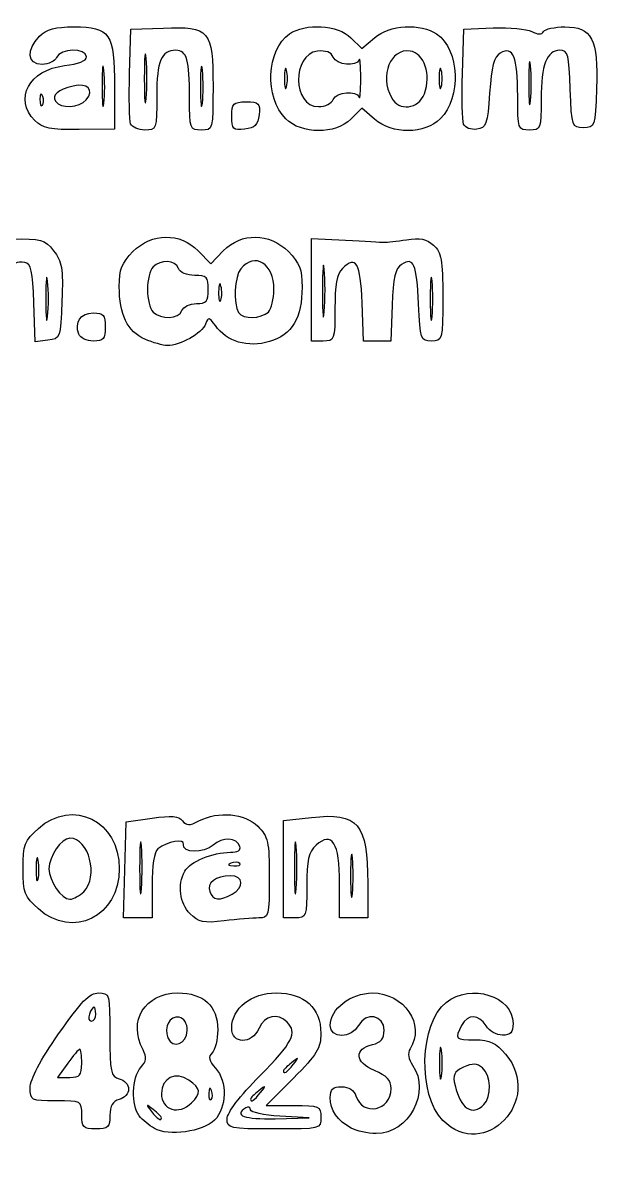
# Model space of a CAD drawing. Extents: x 0.53 to 3.78, y 0.49 to 2.29.
# Drawn here: x 3.301 to 3.711, y 0.486 to 1.296 of the extents above; entities that cross this region are included whole.
import ezdxf

# ---------------------------------------------------------------- set-up
doc = ezdxf.new("R2010")
doc.units = 0
doc.layers.get('0').update_dxf_attribs({"linetype": 'CONTINUOUS'})

msp = doc.modelspace()

# ---------------------------------------------------------------- linework, layer by layer
at = {"color": 7}
for p, q in [((3.377372, 1.26025), (3.378337, 1.291667)), ((3.378337, 1.291667), (3.401378, 1.292528)), ((3.614039, 1.26025), (3.615005, 1.291667)), ((3.615005, 1.291667), (3.635942, 1.292562)), ((3.534697, 1.285611), (3.54242, 1.277888)), ((3.54242, 1.277888), (3.551398, 1.285611)), ((3.389112, 1.270833), (3.389112, 1.270833)), ((3.662433, 1.265833), (3.662433, 1.265833)), ((3.35911, 1.262426), (3.359104, 1.262426)), ((3.42911, 1.262426), (3.429104, 1.262426)), ((3.488969, 1.2625), (3.488969, 1.2625)), ((3.598969, 1.2625), (3.598969, 1.2625)), ((3.366671, 1.250881), (3.366671, 1.22062)), ((3.315615, 1.243958), (3.315615, 1.243958)), ((3.34655, 1.241521), (3.34655, 1.241521)), ((3.522132, 1.241667), (3.522133, 1.241667)), ((3.586993, 1.245833), (3.586993, 1.245833)), ((3.54242, 1.235446), (3.534697, 1.227723)), ((3.551398, 1.227723), (3.54242, 1.235446)), ((3.309952, 1.226719), (3.309952, 1.226719)), ((3.3781, 1.224417), (3.378101, 1.224417)), ((3.450005, 1.229779), (3.450005, 1.229779)), ((3.488407, 1.227961), (3.488407, 1.227961)), ((3.614857, 1.224178), (3.614857, 1.224183)), ((3.366671, 1.22062), (3.341619, 1.220362)), ((3.506667, 1.106441), (3.506667, 1.142881)), ((3.506667, 1.142881), (3.530833, 1.141642)), ((3.42609, 1.134166), (3.435, 1.125)), ((3.435, 1.125), (3.443954, 1.134166)), ((3.515754, 1.120934), (3.515769, 1.120934)), ((3.319095, 1.1125), (3.319095, 1.1125)), ((3.592428, 1.1125), (3.592428, 1.1125)), ((3.44231, 1.109103), (3.44231, 1.109103)), ((3.506666, 1.07), (3.506666, 1.106441)), ((3.506666, 1.106441), (3.506667, 1.106441)), ((3.310276, 1.069584), (3.309305, 1.097256)), ((3.543603, 1.07), (3.542634, 1.097232)), ((3.564026, 1.095483), (3.563053, 1.07)), ((3.414539, 1.091667), (3.414539, 1.091667)), ((3.476, 1.090667), (3.476, 1.090667)), ((3.319305, 1.070626), (3.310276, 1.069584)), ((3.341205, 1.075), (3.341205, 1.075)), ((3.388253, 1.07132), (3.388253, 1.07132)), ((3.514999, 1.07), (3.506666, 1.07)), ((3.553328, 1.07), (3.543603, 1.07)), ((3.563053, 1.07), (3.553328, 1.07)), ((3.375, 0.728255), (3.393312, 0.730884)), ((3.486667, 0.729139), (3.506592, 0.731393)), ((3.486667, 0.694569), (3.486667, 0.729139)), ((3.37405, 0.694128), (3.375, 0.728255)), ((3.385754, 0.710934), (3.385769, 0.710934)), ((3.495754, 0.710934), (3.495769, 0.710934)), ((3.312357, 0.700794), (3.312357, 0.700794)), ((3.455764, 0.698681), (3.455764, 0.698681)), ((3.535762, 0.7025), (3.535762, 0.7025)), ((3.3731, 0.660001), (3.37405, 0.694128)), ((3.486667, 0.66), (3.486667, 0.694569)), ((3.486667, 0.694569), (3.486667, 0.694569)), ((3.393333, 0.682926), (3.393333, 0.660001)), ((3.526667, 0.66), (3.526667, 0.684592)), ((3.546667, 0.684783), (3.546667, 0.66)), ((3.344762, 0.678571), (3.344762, 0.678571)), ((3.450219, 0.676784), (3.450219, 0.676784)), ((3.312552, 0.666393), (3.312552, 0.666393)), ((3.383216, 0.660001), (3.3731, 0.660001)), ((3.393333, 0.660001), (3.383216, 0.660001)), ((3.420415, 0.662919), (3.420415, 0.662918)), ((3.495, 0.66), (3.486667, 0.66)), ((3.536667, 0.66), (3.526667, 0.66)), ((3.546667, 0.66), (3.536667, 0.66)), ((3.353333, 0.591667), (3.353333, 0.591667)), ((3.418333, 0.58), (3.418333, 0.58)), ((3.599054, 0.565833), (3.599054, 0.565833)), ((3.333333, 0.556667), (3.326213, 0.546667)), ((3.343333, 0.556667), (3.343333, 0.556667)), ((3.493759, 0.555834), (3.493759, 0.555834)), ((3.326213, 0.546667), (3.334773, 0.546667)), ((3.493867, 0.546133), (3.4744, 0.526667)), ((3.43561, 0.537292), (3.43561, 0.537292)), ((3.470425, 0.535834), (3.470425, 0.535834)), ((3.421428, 0.528572), (3.421428, 0.528572)), ((3.4744, 0.526667), (3.493867, 0.526667)), ((3.629333, 0.527334), (3.629333, 0.527333)), ((3.343333, 0.52), (3.343333, 0.52)), ((3.505, 0.517951), (3.484167, 0.519135)), ((3.484167, 0.519135), (3.484167, 0.519135)), ((3.394999, 0.510325), (3.395, 0.510325)), ((3.4, 0.517926), (3.4, 0.517926)), ((3.446667, 0.517151), (3.446667, 0.517151)), ((3.480833, 0.517309), (3.505, 0.517951)), ((3.535, 0.510511), (3.535, 0.510516)), ((3.600029, 0.516124), (3.600029, 0.516125))]:
    msp.add_line(p, q, dxfattribs=at)
for points in [[(3.491001, 1.288323), (3.502301, 1.296237), (3.525511, 1.294797), (3.534697, 1.285611)], [(3.551398, 1.285611), (3.562012, 1.29474), (3.584542, 1.29612), (3.595675, 1.288323)], [(3.313338, 1.286667), (3.318342, 1.291671), (3.324449, 1.293334), (3.337821, 1.293334)], [(3.337821, 1.293334), (3.363528, 1.293334), (3.366671, 1.288708), (3.366671, 1.250881)], [(3.401378, 1.292528), (3.434243, 1.293756), (3.436671, 1.290909), (3.436671, 1.25115)], [(3.488407, 1.227961), (3.473203, 1.243165), (3.474652, 1.276871), (3.491001, 1.288323)], [(3.595675, 1.288323), (3.612024, 1.276871), (3.613473, 1.243165), (3.598269, 1.227961)], [(3.635942, 1.292562), (3.647458, 1.293054), (3.659742, 1.291926), (3.66324, 1.290053)], [(3.66324, 1.290053), (3.66748, 1.287784), (3.670289, 1.287763), (3.671666, 1.289986)], [(3.671666, 1.289986), (3.672802, 1.291825), (3.679609, 1.293329), (3.686792, 1.293329)], [(3.686792, 1.293329), (3.706102, 1.293329), (3.710541, 1.284695), (3.709312, 1.249532)], [(3.315109, 1.266667), (3.304543, 1.266667), (3.303632, 1.27696), (3.313338, 1.286667)], [(3.653287, 1.244162), (3.653232, 1.272072), (3.649924, 1.280228), (3.640933, 1.274652)], [(3.325466, 1.271667), (3.32441, 1.268917), (3.31975, 1.266667), (3.315109, 1.266667)], [(3.346671, 1.2721), (3.346671, 1.278448), (3.327921, 1.278064), (3.325466, 1.271667)], [(3.33097, 1.265764), (3.341181, 1.266915), (3.346671, 1.269131), (3.346671, 1.2721)], [(3.389112, 1.270833), (3.38841, 1.278625), (3.387836, 1.27225), (3.387836, 1.256667)], [(3.410314, 1.276667), (3.399804, 1.276667), (3.396671, 1.269241), (3.396671, 1.244334)], [(3.420004, 1.243061), (3.420004, 1.26994), (3.418064, 1.276667), (3.410314, 1.276667)], [(3.510963, 1.276057), (3.492553, 1.273914), (3.493243, 1.236667), (3.511693, 1.236667)], [(3.522047, 1.27189), (3.520746, 1.275281), (3.516858, 1.276743), (3.510963, 1.276057)], [(3.54056, 1.27), (3.538784, 1.26467), (3.524248, 1.266154), (3.522047, 1.27189)], [(3.541672, 1.256667), (3.541672, 1.265833), (3.541172, 1.271833), (3.54056, 1.27)], [(3.576747, 1.27615), (3.562805, 1.278145), (3.555038, 1.258841), (3.563455, 1.243114)], [(3.586993, 1.245833), (3.592086, 1.259212), (3.586849, 1.274704), (3.576747, 1.27615)], [(3.640933, 1.274652), (3.636409, 1.271846), (3.63461, 1.265137), (3.633338, 1.246319)], [(3.662433, 1.265833), (3.661714, 1.272708), (3.661125, 1.267083), (3.661125, 1.253333)], [(3.683321, 1.276662), (3.673895, 1.276662), (3.670005, 1.266503), (3.670005, 1.241881)], [(3.690704, 1.249162), (3.689838, 1.273744), (3.689055, 1.276662), (3.683321, 1.276662)], [(3.309952, 1.226719), (3.294726, 1.241946), (3.306034, 1.262953), (3.33097, 1.265764)], [(3.359104, 1.262426), (3.358382, 1.269342), (3.35778, 1.2645), (3.357765, 1.251667)], [(3.389112, 1.2425), (3.389814, 1.250292), (3.389814, 1.263042), (3.389112, 1.270833)], [(3.429104, 1.262426), (3.428383, 1.269342), (3.42778, 1.2645), (3.427765, 1.251667)], [(3.488969, 1.2625), (3.488131, 1.265708), (3.487445, 1.263083), (3.487445, 1.256667)], [(3.598969, 1.2625), (3.59813, 1.265708), (3.597445, 1.263083), (3.597445, 1.256667)], [(3.662433, 1.240833), (3.663152, 1.247708), (3.663152, 1.258958), (3.662433, 1.265833)], [(3.359077, 1.239092), (3.359814, 1.24501), (3.359826, 1.25551), (3.35911, 1.262426)], [(3.378101, 1.224417), (3.377169, 1.226846), (3.37684, 1.242971), (3.377372, 1.26025)], [(3.387836, 1.256667), (3.387836, 1.241083), (3.388411, 1.234708), (3.389112, 1.2425)], [(3.429077, 1.239092), (3.429814, 1.24501), (3.429826, 1.25551), (3.42911, 1.262426)], [(3.487445, 1.256667), (3.487445, 1.25025), (3.48813, 1.247625), (3.488969, 1.250833)], [(3.488969, 1.250833), (3.489808, 1.254042), (3.489808, 1.259292), (3.488969, 1.2625)], [(3.54056, 1.243333), (3.541172, 1.2415), (3.541672, 1.2475), (3.541672, 1.256667)], [(3.597445, 1.256667), (3.597445, 1.25025), (3.59813, 1.247625), (3.598969, 1.250833)], [(3.598969, 1.250833), (3.599808, 1.254042), (3.599808, 1.259292), (3.598969, 1.2625)], [(3.614857, 1.224183), (3.613876, 1.226741), (3.613507, 1.242971), (3.614039, 1.26025)], [(3.3373, 1.251249), (3.326083, 1.248609), (3.321936, 1.244966), (3.324825, 1.24029)], [(3.34655, 1.241521), (3.35245, 1.248629), (3.347645, 1.253683), (3.3373, 1.251249)], [(3.357765, 1.251667), (3.357765, 1.238833), (3.358341, 1.233175), (3.359077, 1.239092)], [(3.427765, 1.251667), (3.427765, 1.238833), (3.428341, 1.233175), (3.429077, 1.239092)], [(3.436671, 1.25115), (3.436671, 1.220146), (3.436626, 1.22), (3.428337, 1.22)], [(3.522133, 1.241667), (3.52427, 1.247236), (3.538821, 1.248552), (3.54056, 1.243333)], [(3.661125, 1.253333), (3.661125, 1.239583), (3.661714, 1.233958), (3.662433, 1.240833)], [(3.700005, 1.221662), (3.691868, 1.221662), (3.691649, 1.222309), (3.690704, 1.249162)], [(3.709312, 1.249532), (3.70836, 1.222286), (3.708152, 1.221662), (3.700005, 1.221662)], [(3.313601, 1.241944), (3.313457, 1.238431), (3.314245, 1.236462), (3.315352, 1.237569)], [(3.315615, 1.243958), (3.314551, 1.246617), (3.313761, 1.245828), (3.313601, 1.241944)], [(3.315352, 1.237569), (3.31646, 1.238677), (3.316578, 1.241552), (3.315615, 1.243958)], [(3.324825, 1.24029), (3.32806, 1.235057), (3.341833, 1.235837), (3.34655, 1.241521)], [(3.396671, 1.244334), (3.396671, 1.22052), (3.396491, 1.22), (3.388233, 1.22)], [(3.428337, 1.22), (3.420251, 1.22), (3.420004, 1.220685), (3.420004, 1.243061)], [(3.450005, 1.229779), (3.450005, 1.238963), (3.451043, 1.24), (3.460226, 1.24)], [(3.460226, 1.24), (3.46941, 1.24), (3.47034, 1.23907), (3.469393, 1.230833)], [(3.511693, 1.236667), (3.516379, 1.236667), (3.521077, 1.238917), (3.522132, 1.241667)], [(3.563455, 1.243114), (3.568807, 1.233114), (3.582764, 1.234726), (3.586993, 1.245833)], [(3.633338, 1.246319), (3.631821, 1.223865), (3.631, 1.221567), (3.624157, 1.220595)], [(3.661672, 1.219995), (3.653554, 1.219995), (3.653337, 1.22062), (3.653287, 1.244162)], [(3.670005, 1.241881), (3.670005, 1.220759), (3.669715, 1.219995), (3.661672, 1.219995)], [(3.341619, 1.220362), (3.320861, 1.220149), (3.315433, 1.221238), (3.309952, 1.226719)], [(3.388233, 1.22), (3.383592, 1.22), (3.379032, 1.221988), (3.3781, 1.224417)], [(3.459171, 1.220612), (3.450935, 1.219664), (3.450005, 1.22059), (3.450005, 1.229779)], [(3.469393, 1.230833), (3.468565, 1.223633), (3.466371, 1.22144), (3.459171, 1.220612)], [(3.534697, 1.227723), (3.523712, 1.216738), (3.499506, 1.216863), (3.488407, 1.227961)], [(3.598269, 1.227961), (3.587273, 1.216965), (3.564042, 1.216847), (3.551398, 1.227723)], [(3.624157, 1.220595), (3.619975, 1.220002), (3.61585, 1.221591), (3.614857, 1.224178)], [(3.293227, 1.142558), (3.314589, 1.142955), (3.317008, 1.142285), (3.323352, 1.13422)], [(3.379744, 1.13359), (3.393216, 1.147062), (3.413312, 1.147312), (3.42609, 1.134166)], [(3.443954, 1.134166), (3.456785, 1.147302), (3.476793, 1.147053), (3.490256, 1.13359)], [(3.558333, 1.140205), (3.560167, 1.140094), (3.567359, 1.140929), (3.574315, 1.142053)], [(3.574315, 1.142053), (3.583822, 1.14359), (3.588583, 1.142632), (3.593482, 1.138199)], [(3.323352, 1.13422), (3.32926, 1.126708), (3.330112, 1.121593), (3.329292, 1.098559)], [(3.530833, 1.141642), (3.544125, 1.140959), (3.5565, 1.140313), (3.558333, 1.140205)], [(3.593482, 1.138199), (3.599065, 1.133147), (3.6, 1.12783), (3.6, 1.10115)], [(3.302905, 1.125964), (3.291904, 1.128064), (3.286667, 1.117463), (3.286667, 1.093096)], [(3.309305, 1.097256), (3.308517, 1.119682), (3.307305, 1.125123), (3.302905, 1.125964)], [(3.37, 1.108746), (3.37, 1.120991), (3.371842, 1.125688), (3.379744, 1.13359)], [(3.412128, 1.121667), (3.409826, 1.127666), (3.399566, 1.128232), (3.394, 1.122667)], [(3.48, 1.106667), (3.48, 1.125112), (3.466509, 1.133526), (3.456423, 1.121372)], [(3.490256, 1.13359), (3.498218, 1.125628), (3.5, 1.121025), (3.5, 1.108424)], [(3.515769, 1.120934), (3.51507, 1.12867), (3.514506, 1.121501), (3.514517, 1.105)], [(3.542634, 1.097232), (3.541625, 1.125609), (3.538398, 1.131256), (3.52872, 1.121577)], [(3.58284, 1.096402), (3.58154, 1.125032), (3.579388, 1.130009), (3.570673, 1.124532)], [(3.319095, 1.1125), (3.318376, 1.119375), (3.317787, 1.11375), (3.317787, 1.1)], [(3.394, 1.122667), (3.3918, 1.120467), (3.39, 1.113267), (3.39, 1.106667)], [(3.42369, 1.116667), (3.418193, 1.116667), (3.413222, 1.118816), (3.412128, 1.121667)], [(3.456423, 1.121372), (3.45191, 1.115935), (3.450939, 1.096571), (3.45486, 1.090226)], [(3.515788, 1.090934), (3.516476, 1.099698), (3.516469, 1.113198), (3.515754, 1.120934)], [(3.52872, 1.121577), (3.524796, 1.117654), (3.523333, 1.109917), (3.523333, 1.093095)], [(3.570673, 1.124532), (3.566298, 1.121782), (3.564777, 1.115135), (3.564026, 1.095483)], [(3.592428, 1.1125), (3.591709, 1.119375), (3.591121, 1.11375), (3.591121, 1.1)], [(3.319095, 1.0875), (3.319814, 1.094375), (3.319814, 1.105625), (3.319095, 1.1125)], [(3.433333, 1.106667), (3.433333, 1.115473), (3.432183, 1.116667), (3.42369, 1.116667)], [(3.44231, 1.109103), (3.441464, 1.112346), (3.440718, 1.1105), (3.44065, 1.105)], [(3.592428, 1.0875), (3.593147, 1.094375), (3.593147, 1.105625), (3.592428, 1.1125)], [(3.388253, 1.07132), (3.375911, 1.076697), (3.37, 1.088817), (3.37, 1.108746)], [(3.39, 1.106667), (3.39, 1.100067), (3.3918, 1.092867), (3.394, 1.090667)], [(3.424895, 1.096667), (3.432049, 1.096667), (3.433333, 1.098189), (3.433333, 1.106667)], [(3.44065, 1.105), (3.440583, 1.0995), (3.441273, 1.096846), (3.442186, 1.099103)], [(3.442186, 1.099103), (3.4431, 1.10136), (3.443155, 1.10586), (3.44231, 1.109103)], [(3.476, 1.090667), (3.4782, 1.092867), (3.48, 1.100067), (3.48, 1.106667)], [(3.5, 1.108424), (3.5, 1.086505), (3.492784, 1.074435), (3.47682, 1.069652)], [(3.514517, 1.105), (3.514517, 1.0885), (3.515099, 1.08217), (3.515788, 1.090934)], [(3.317787, 1.1), (3.317787, 1.08625), (3.318376, 1.080625), (3.319095, 1.0875)], [(3.329292, 1.098559), (3.328348, 1.072075), (3.328196, 1.071651), (3.319305, 1.070626)], [(3.414539, 1.091667), (3.415594, 1.094417), (3.420255, 1.096667), (3.424895, 1.096667)], [(3.59202, 1.07), (3.584374, 1.07), (3.583989, 1.071108), (3.58284, 1.096402)], [(3.591121, 1.1), (3.591121, 1.08625), (3.591709, 1.080625), (3.592428, 1.0875)], [(3.6, 1.10115), (3.6, 1.070513), (3.59987, 1.07), (3.59202, 1.07)], [(3.341205, 1.075), (3.338014, 1.083316), (3.342629, 1.09), (3.351562, 1.09)], [(3.351562, 1.09), (3.358715, 1.09), (3.36, 1.088478), (3.36, 1.08)], [(3.394, 1.090667), (3.399604, 1.085062), (3.412241, 1.085678), (3.414539, 1.091667)], [(3.438317, 1.081035), (3.434003, 1.087194), (3.433365, 1.087293), (3.431379, 1.082119)], [(3.45486, 1.090226), (3.457823, 1.085431), (3.47104, 1.085707), (3.476, 1.090667)], [(3.523333, 1.093095), (3.523333, 1.070683), (3.523086, 1.07), (3.514999, 1.07)], [(3.36, 1.08), (3.36, 1.071523), (3.358715, 1.07), (3.351562, 1.07)], [(3.431379, 1.082119), (3.42885, 1.075529), (3.4131, 1.066607), (3.404332, 1.066798)], [(3.47682, 1.069652), (3.461588, 1.065088), (3.446326, 1.069596), (3.438317, 1.081035)], [(3.351562, 1.07), (3.346921, 1.07), (3.342261, 1.07225), (3.341205, 1.075)], [(3.404332, 1.066798), (3.401033, 1.066864), (3.393797, 1.068905), (3.388253, 1.07132)], [(3.312552, 0.723607), (3.336904, 0.745365), (3.37, 0.728885), (3.37, 0.695)], [(3.393312, 0.730884), (3.407103, 0.732864), (3.412453, 0.73242), (3.414979, 0.729088)], [(3.414979, 0.729088), (3.417731, 0.725457), (3.419828, 0.725432), (3.426666, 0.728949)], [(3.426666, 0.728949), (3.440615, 0.736124), (3.4592, 0.734436), (3.468485, 0.725152)], [(3.506592, 0.731393), (3.5398, 0.73515), (3.546667, 0.727164), (3.546667, 0.684783)], [(3.301666, 0.695), (3.301666, 0.712112), (3.302686, 0.714791), (3.312552, 0.723607)], [(3.468485, 0.725152), (3.475895, 0.717742), (3.476666, 0.714284), (3.476666, 0.688485)], [(3.526667, 0.684592), (3.526667, 0.713381), (3.521362, 0.721949), (3.509937, 0.71161)], [(3.334951, 0.716667), (3.328955, 0.716667), (3.32, 0.703689), (3.32, 0.695)], [(3.344762, 0.678571), (3.355521, 0.689331), (3.348481, 0.716667), (3.334951, 0.716667)], [(3.385769, 0.710934), (3.38507, 0.71867), (3.384506, 0.711501), (3.384516, 0.695)], [(3.415719, 0.712238), (3.416528, 0.716451), (3.404171, 0.71433), (3.3975, 0.709111)], [(3.455835, 0.710833), (3.453664, 0.717354), (3.443456, 0.717811), (3.436693, 0.711691)], [(3.495769, 0.710934), (3.49507, 0.71867), (3.494506, 0.711501), (3.494517, 0.695)], [(3.312357, 0.700794), (3.311559, 0.704941), (3.310877, 0.702333), (3.31084, 0.695)], [(3.385787, 0.680934), (3.386476, 0.689698), (3.386468, 0.703198), (3.385754, 0.710934)], [(3.3975, 0.709111), (3.394886, 0.707066), (3.393333, 0.697305), (3.393333, 0.682926)], [(3.436693, 0.711691), (3.430064, 0.705691), (3.414539, 0.706096), (3.415719, 0.712238)], [(3.416596, 0.693202), (3.420193, 0.699922), (3.436477, 0.706667), (3.449108, 0.706667)], [(3.449108, 0.706667), (3.454117, 0.706667), (3.456691, 0.708261), (3.455835, 0.710833)], [(3.495788, 0.680934), (3.496476, 0.689698), (3.496469, 0.703198), (3.495754, 0.710934)], [(3.509937, 0.71161), (3.504579, 0.706761), (3.503333, 0.701328), (3.503333, 0.682817)], [(3.535762, 0.7025), (3.535043, 0.709375), (3.534454, 0.70375), (3.534454, 0.69)], [(3.31229, 0.687461), (3.313124, 0.690648), (3.313154, 0.696648), (3.312357, 0.700794)], [(3.449375, 0.698944), (3.446716, 0.697879), (3.447505, 0.69709), (3.451389, 0.69693)], [(3.455764, 0.698681), (3.454656, 0.699788), (3.451781, 0.699907), (3.449375, 0.698944)], [(3.451389, 0.69693), (3.454902, 0.696786), (3.456871, 0.697573), (3.455764, 0.698681)], [(3.535762, 0.6775), (3.53648, 0.684375), (3.53648, 0.695625), (3.535762, 0.7025)], [(3.312552, 0.666393), (3.302686, 0.675209), (3.301666, 0.677888), (3.301666, 0.695)], [(3.31084, 0.695), (3.310807, 0.687667), (3.311456, 0.684274), (3.31229, 0.687461)], [(3.37, 0.695), (3.37, 0.661115), (3.336904, 0.644635), (3.312552, 0.666393)], [(3.32, 0.695), (3.32, 0.686311), (3.328955, 0.673333), (3.334951, 0.673333)], [(3.384516, 0.695), (3.384516, 0.6785), (3.385098, 0.67217), (3.385787, 0.680934)], [(3.420415, 0.662918), (3.412863, 0.67047), (3.411255, 0.683222), (3.416596, 0.693202)], [(3.449166, 0.689949), (3.438519, 0.689871), (3.432016, 0.684906), (3.434409, 0.67867)], [(3.450219, 0.676784), (3.459118, 0.681547), (3.458441, 0.690012), (3.449166, 0.689949)], [(3.476666, 0.688485), (3.476666, 0.661176), (3.476356, 0.659999), (3.469166, 0.659971)], [(3.494517, 0.695), (3.494517, 0.6785), (3.495099, 0.67217), (3.495788, 0.680934)], [(3.534454, 0.69), (3.534454, 0.67625), (3.535043, 0.670625), (3.535762, 0.6775)], [(3.503333, 0.682817), (3.503333, 0.660701), (3.503077, 0.66), (3.495, 0.66)], [(3.334951, 0.673333), (3.337466, 0.673333), (3.341881, 0.67569), (3.344762, 0.678571)], [(3.434409, 0.67867), (3.436786, 0.672476), (3.441188, 0.671951), (3.450219, 0.676784)], [(3.444581, 0.65789), (3.42998, 0.656135), (3.426467, 0.656866), (3.420415, 0.662919)], [(3.469166, 0.659971), (3.465041, 0.65996), (3.453978, 0.659019), (3.444581, 0.65789)], [(3.602341, 0.599935), (3.62009, 0.613896), (3.65, 0.604442), (3.65, 0.58487)], [(3.326901, 0.577587), (3.342919, 0.600608), (3.348822, 0.606667), (3.355234, 0.606667)], [(3.355234, 0.606667), (3.363203, 0.606667), (3.363333, 0.60619), (3.363333, 0.577056)], [(3.386932, 0.566171), (3.375978, 0.586639), (3.388211, 0.606667), (3.411666, 0.606667)], [(3.411666, 0.606667), (3.430013, 0.606667), (3.44, 0.597457), (3.44, 0.580537)], [(3.45, 0.581818), (3.45, 0.595835), (3.463804, 0.606667), (3.481667, 0.606667)], [(3.481667, 0.606667), (3.50161, 0.606667), (3.513333, 0.596036), (3.513333, 0.577951)], [(3.52, 0.58348), (3.52, 0.595345), (3.534646, 0.606662), (3.55, 0.606662)], [(3.55, 0.606662), (3.572539, 0.606662), (3.587769, 0.584102), (3.576865, 0.566869)], [(3.600029, 0.516125), (3.582072, 0.534081), (3.58348, 0.585098), (3.602341, 0.599935)], [(3.348795, 0.591667), (3.347739, 0.588917), (3.348329, 0.586667), (3.350105, 0.586667)], [(3.352023, 0.596667), (3.351302, 0.596667), (3.34985, 0.594417), (3.348795, 0.591667)], [(3.350105, 0.586667), (3.35188, 0.586667), (3.353333, 0.588917), (3.353333, 0.591667)], [(3.353333, 0.591667), (3.353333, 0.594417), (3.352743, 0.596667), (3.352023, 0.596667)], [(3.489333, 0.586), (3.482757, 0.592576), (3.473442, 0.590552), (3.469393, 0.581667)], [(3.558333, 0.58015), (3.558333, 0.591002), (3.545391, 0.593406), (3.540108, 0.583536)], [(3.630774, 0.583333), (3.625498, 0.591781), (3.617906, 0.591877), (3.613451, 0.583552)], [(3.41249, 0.589367), (3.405892, 0.590638), (3.401601, 0.582657), (3.404633, 0.574754)], [(3.418333, 0.58), (3.418333, 0.585205), (3.41618, 0.588657), (3.41249, 0.589367)], [(3.47, 0.547821), (3.493277, 0.571283), (3.496899, 0.578435), (3.489333, 0.586)], [(3.540108, 0.583536), (3.535081, 0.574142), (3.52, 0.574104), (3.52, 0.58348)], [(3.613451, 0.583552), (3.608305, 0.573937), (3.608872, 0.573333), (3.623037, 0.573333)], [(3.642468, 0.576667), (3.638326, 0.576667), (3.633063, 0.579667), (3.630774, 0.583333)], [(3.65, 0.58487), (3.65, 0.578575), (3.648248, 0.576667), (3.642468, 0.576667)], [(3.306667, 0.539253), (3.306667, 0.545158), (3.313988, 0.559028), (3.326901, 0.577587)], [(3.363333, 0.577056), (3.363333, 0.550248), (3.363964, 0.54728), (3.37, 0.545701)], [(3.404633, 0.574754), (3.407812, 0.566469), (3.418333, 0.570498), (3.418333, 0.58)], [(3.44, 0.580537), (3.44, 0.573642), (3.438235, 0.566236), (3.436078, 0.564079)], [(3.469393, 0.581667), (3.464026, 0.569887), (3.45, 0.569997), (3.45, 0.581818)], [(3.513333, 0.577951), (3.513333, 0.567337), (3.510595, 0.562862), (3.493867, 0.546133)], [(3.550018, 0.570004), (3.556092, 0.571438), (3.558333, 0.574173), (3.558333, 0.58015)], [(3.55141, 0.551559), (3.537558, 0.557347), (3.536838, 0.566893), (3.550018, 0.570004)], [(3.599054, 0.565833), (3.59829, 0.570875), (3.597666, 0.56675), (3.597666, 0.556667)], [(3.623037, 0.573333), (3.633503, 0.573333), (3.637776, 0.57131), (3.644704, 0.563077)], [(3.341894, 0.566667), (3.341101, 0.566667), (3.33725, 0.562167), (3.333333, 0.556667)], [(3.343333, 0.556667), (3.343333, 0.562167), (3.342685, 0.566667), (3.341894, 0.566667)], [(3.385265, 0.553627), (3.389336, 0.558125), (3.389714, 0.560973), (3.386932, 0.566171)], [(3.436078, 0.564079), (3.433072, 0.561073), (3.433617, 0.558545), (3.438412, 0.553247)], [(3.493759, 0.555834), (3.497905, 0.561121), (3.497787, 0.561238), (3.4925, 0.557092)], [(3.576865, 0.566869), (3.574889, 0.563745), (3.575487, 0.559714), (3.578583, 0.555294)], [(3.599054, 0.5475), (3.599818, 0.552542), (3.599818, 0.560792), (3.599054, 0.565833)], [(3.644704, 0.563077), (3.671959, 0.530686), (3.629789, 0.486365), (3.600029, 0.516124)], [(3.334773, 0.546667), (3.342062, 0.546667), (3.343333, 0.548152), (3.343333, 0.556667)], [(3.384166, 0.519385), (3.378331, 0.5267), (3.378972, 0.546673), (3.385265, 0.553627)], [(3.419484, 0.544653), (3.410209, 0.551149), (3.4, 0.546176), (3.4, 0.535161)], [(3.438412, 0.553247), (3.446928, 0.543837), (3.44657, 0.52509), (3.437706, 0.516226)], [(3.4925, 0.557092), (3.489292, 0.554576), (3.486667, 0.551951), (3.486667, 0.551259)], [(3.486667, 0.551259), (3.486667, 0.548515), (3.489404, 0.550281), (3.493759, 0.555834)], [(3.563333, 0.538697), (3.563333, 0.544585), (3.560318, 0.547837), (3.55141, 0.551559)], [(3.578583, 0.555294), (3.591741, 0.536508), (3.5758, 0.506553), (3.552756, 0.506763)], [(3.597666, 0.556667), (3.597666, 0.546583), (3.59829, 0.542458), (3.599054, 0.5475)], [(3.614828, 0.553862), (3.607909, 0.550709), (3.606888, 0.548538), (3.60872, 0.540872)], [(3.628234, 0.553415), (3.624318, 0.556665), (3.621208, 0.556769), (3.614828, 0.553862)], [(3.629333, 0.527333), (3.63496, 0.53296), (3.634311, 0.548373), (3.628234, 0.553415)], [(3.37, 0.545701), (3.373667, 0.544742), (3.376667, 0.541427), (3.376667, 0.538334)], [(3.421428, 0.528572), (3.428414, 0.535557), (3.428039, 0.538661), (3.419484, 0.544653)], [(3.446667, 0.517151), (3.446667, 0.521543), (3.455671, 0.533378), (3.47, 0.547821)], [(3.325, 0.53), (3.307181, 0.53), (3.306667, 0.530259), (3.306667, 0.539253)], [(3.376667, 0.538334), (3.376667, 0.53524), (3.373667, 0.531925), (3.37, 0.530966)], [(3.4, 0.535161), (3.4, 0.523373), (3.412412, 0.519556), (3.421428, 0.528572)], [(3.433596, 0.535278), (3.433453, 0.531764), (3.434239, 0.529795), (3.435347, 0.530903)], [(3.43561, 0.537292), (3.434546, 0.539951), (3.433756, 0.539161), (3.433596, 0.535278)], [(3.435347, 0.530903), (3.436455, 0.532011), (3.436573, 0.534886), (3.43561, 0.537292)], [(3.469167, 0.537092), (3.465958, 0.534576), (3.463333, 0.531951), (3.463333, 0.531259)], [(3.463333, 0.531259), (3.463333, 0.528515), (3.466071, 0.530281), (3.470425, 0.535834)], [(3.470425, 0.535834), (3.474571, 0.541121), (3.474454, 0.541238), (3.469167, 0.537092)], [(3.52, 0.532304), (3.52, 0.538234), (3.521861, 0.54), (3.528109, 0.54)], [(3.528109, 0.54), (3.533219, 0.54), (3.53698, 0.537598), (3.538279, 0.533504)], [(3.538279, 0.533504), (3.542992, 0.518656), (3.563333, 0.522872), (3.563333, 0.538697)], [(3.60872, 0.540872), (3.612677, 0.52431), (3.620905, 0.518906), (3.629333, 0.527334)], [(3.343333, 0.52), (3.343333, 0.529899), (3.343147, 0.53), (3.325, 0.53)], [(3.37, 0.530966), (3.365278, 0.529731), (3.363333, 0.526419), (3.363333, 0.519612)], [(3.394166, 0.523759), (3.388879, 0.527905), (3.388762, 0.527787), (3.392908, 0.5225)], [(3.493867, 0.526667), (3.512409, 0.526667), (3.513333, 0.526271), (3.513333, 0.518333)], [(3.535, 0.510516), (3.525311, 0.515815), (3.52, 0.52353), (3.52, 0.532304)], [(3.353333, 0.51), (3.344444, 0.51), (3.343333, 0.511111), (3.343333, 0.52)], [(3.363333, 0.519612), (3.363333, 0.511155), (3.362132, 0.51), (3.353333, 0.51)], [(3.395, 0.510325), (3.391333, 0.512436), (3.386458, 0.516513), (3.384166, 0.519385)], [(3.392908, 0.5225), (3.397262, 0.516948), (3.4, 0.515182), (3.4, 0.517926)], [(3.4, 0.517926), (3.4, 0.518618), (3.397375, 0.521243), (3.394166, 0.523759)], [(3.46, 0.525), (3.451188, 0.519554), (3.458851, 0.516725), (3.480833, 0.517309)], [(3.463333, 0.523689), (3.463333, 0.525544), (3.461833, 0.526133), (3.46, 0.525)], [(3.484167, 0.519135), (3.472708, 0.519786), (3.463333, 0.521835), (3.463333, 0.523689)], [(3.513333, 0.518333), (3.513333, 0.51), (3.513333, 0.51), (3.48, 0.51)], [(3.437706, 0.516226), (3.429517, 0.508037), (3.404887, 0.504634), (3.394999, 0.510325)], [(3.48, 0.51), (3.448137, 0.51), (3.446667, 0.510316), (3.446667, 0.517151)], [(3.552756, 0.506763), (3.546657, 0.506819), (3.538667, 0.508505), (3.535, 0.510511)]]:
    msp.add_open_spline(points, degree=3, dxfattribs=at)

doc.saveas('drawing.dxf')
